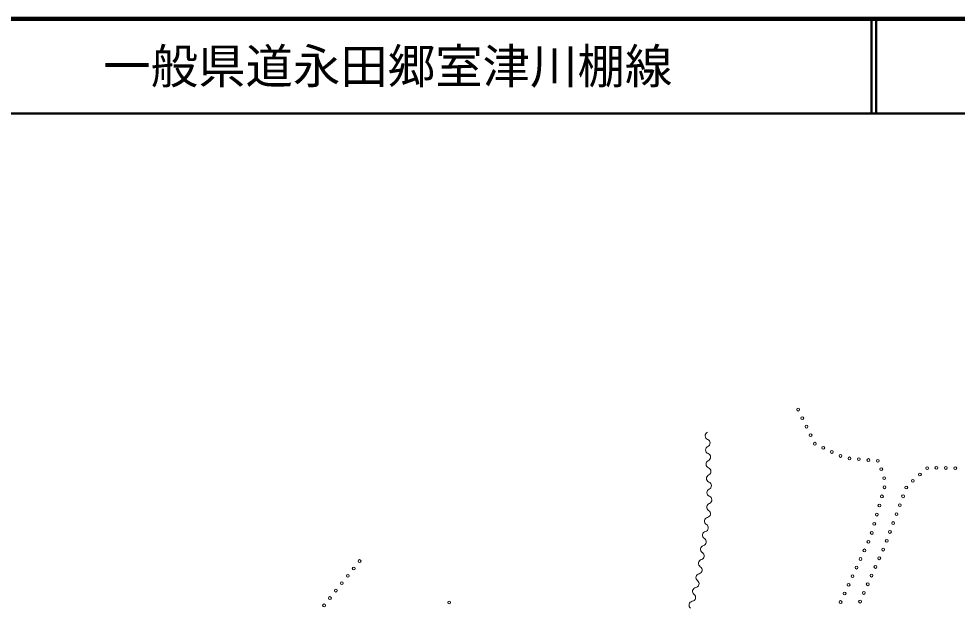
# Model space of a CAD drawing. Units: millimetres, scale not verified. Extents: x 40000 to 680000, y 20000 to 380000.
# Drawn here: x 207825 to 306780, y 317845 to 380000 of the extents above; entities that cross this region are included whole.
import ezdxf
from ezdxf.enums import TextEntityAlignment as Align

# ---------------------------------------------------------------- set-up
doc = ezdxf.new("R2010")
doc.units = ezdxf.units.MM
doc.header["$LTSCALE"] = 1000
for name, color, linetype, lineweight in [('M-TTL', 2, 'Continuous', 140), ('M-TTL-LINE', 7, 'Continuous', 50), ('M-WORK', 1, 'Continuous', 13)]:
    doc.layers.add(name, color=color, linetype=linetype, lineweight=lineweight)
doc.layers.add('M-TTL-TXT', color=7, linetype='Continuous')
doc.styles.add('ＭＳ ゴシック', font='')
doc.styles.get('ＭＳ ゴシック').set_extended_font_data('MS Gothic')

msp = doc.modelspace()

# ---------------------------------------------------------------- linework, layer by layer
at = {"layer": 'M-TTL'}
msp.add_line((680000, 380000), (40000, 380000), dxfattribs=at)
at = {"layer": 'M-TTL-LINE'}
for p, q in [((297750, 380000), (297750, 370000)), ((298250, 380000), (298250, 370000)), ((40000, 370000), (680000, 370000))]:
    msp.add_line(p, q, dxfattribs=at)
at = {"layer": 'M-WORK'}
for centre in [(290000, 338784), (290442, 337887), (290883, 336990), (291325, 336093), (291766, 335195), (292656, 334754), (293561, 334327), (294465, 333900), (295416, 333645), (296412, 333558), (297408, 333470), (298404, 333382), (298774, 332512), (303603, 332607), (304578, 332655), (305578, 332633), (306577, 332612), (299077, 331559), (302853, 331946), (299112, 330601), (301412, 330582), (302103, 331285), (298843, 329638), (301068, 329644), (298574, 328675), (300723, 328705), (298305, 327712), (300378, 327767), (298036, 326749), (300033, 326828), (297767, 325786), (299688, 325889), (297411, 324854), (299343, 324951), (296994, 323945), (298963, 324026), (243769, 322819), (296577, 323036), (298558, 323112), (243142, 322040), (296160, 322127), (298152, 322198), (241890, 320480), (242516, 321260), (295743, 321219), (297747, 321284), (241264, 319701), (295326, 320310), (297341, 320370), (240637, 318921), (294484, 318496), (294909, 319401), (296531, 318541), (296936, 319456), (240011, 318142), (253211, 318447)]:
    msp.add_circle(centre, 150, dxfattribs=at)
for centre, start, end in [((280608, 336030), 114.35881, 249.11908), ((280318, 335270), 294.35881, 69.11908), ((280653, 334530), 114.35881, 249.11908), ((280364, 333771), 294.35881, 69.11908), ((280699, 333031), 114.35881, 249.11908), ((280409, 332272), 294.35881, 69.11908), ((280744, 331532), 114.35881, 249.11908), ((280455, 330772), 294.35881, 69.11908), ((280790, 330032), 114.35881, 249.11908), ((280500, 329273), 294.35881, 69.11908), ((280768, 328509), 104.24252, 239.00279), ((280349, 327813), 284.24252, 59.00279), ((280549, 327025), 104.24252, 239.00279), ((280131, 326329), 284.24252, 59.00279), ((280331, 325541), 104.24252, 239.00279), ((279912, 324845), 284.24252, 59.00279), ((280112, 324057), 104.24252, 239.00279), ((279694, 323361), 284.24252, 59.00279), ((279894, 322573), 104.24252, 239.00279), ((279475, 321877), 284.24252, 59.00279), ((279150, 320430), 278.56856, 53.32883), ((279636, 321081), 98.56856, 233.32883), ((279271, 319626), 98.56856, 233.32883), ((278786, 318975), 278.56856, 53.32883), ((278907, 318171), 98.56856, 233.32883)]:
    msp.add_arc(centre, 406, start, end, dxfattribs=at)

# ---------------------------------------------------------------- texts
at = {"layer": 'M-TTL-TXT', "style": 'ＭＳ ゴシック'}
msp.add_text('一般県道永田郷室津川棚線', height=3666, dxfattribs=at).set_placement((216734, 375000), align=Align.MIDDLE_LEFT)

doc.saveas('drawing.dxf')
